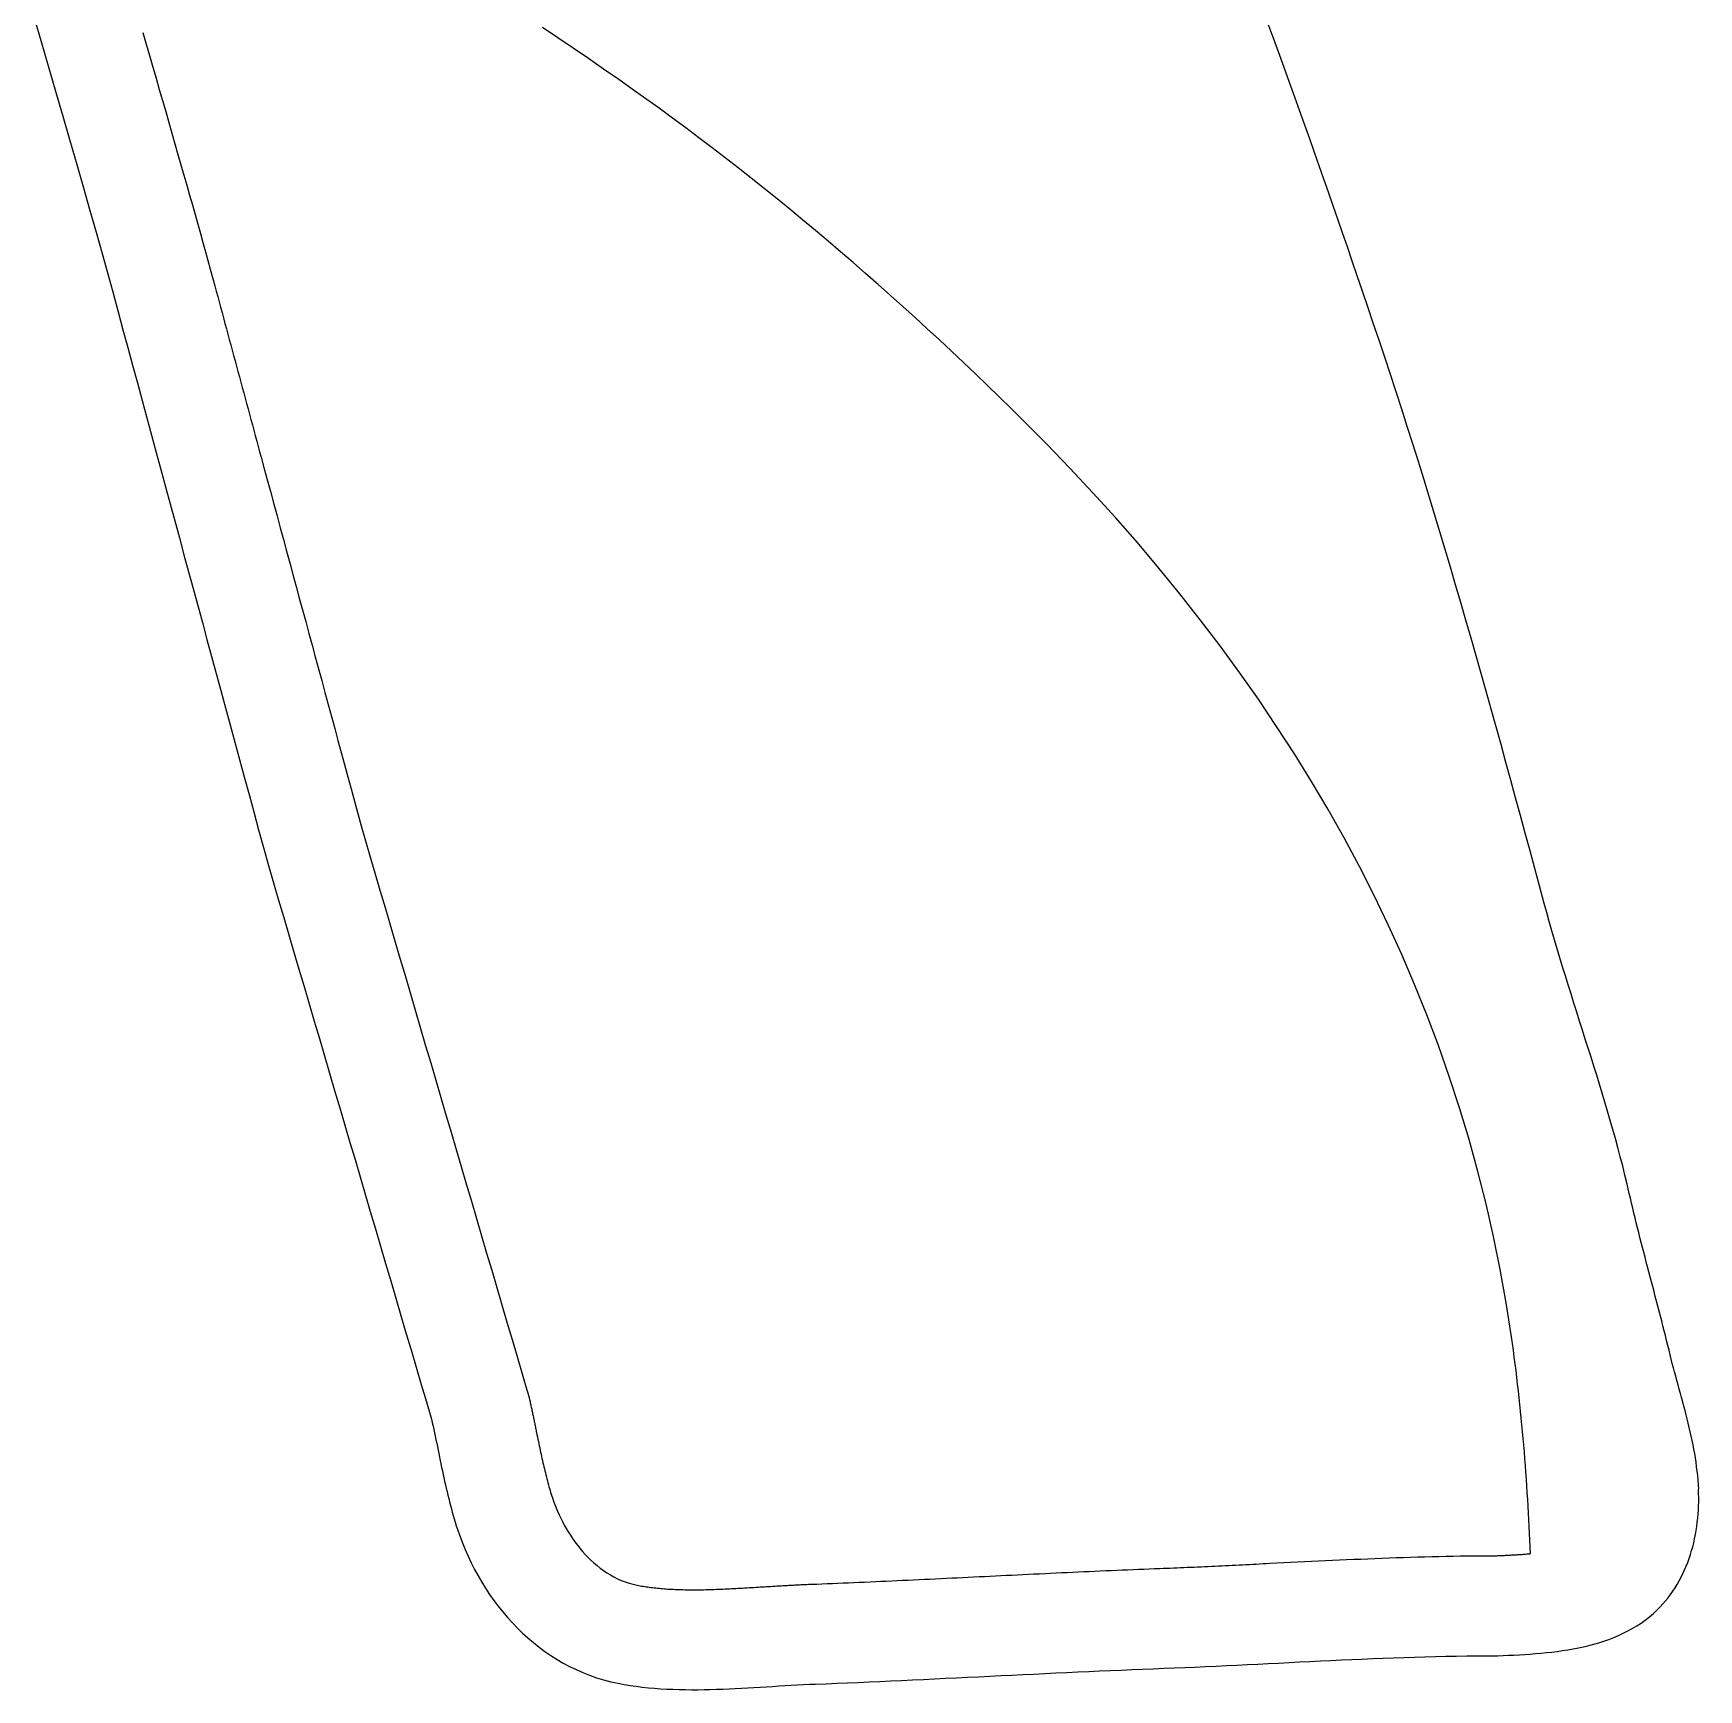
# Model space of a CAD drawing. Header units: metres. Extents: x 30 to 147, y -153 to -82.
# Drawn here: x 115.18 to 146.81, y -152.72 to -121.26 of the extents above; entities that cross this region are included whole.
import ezdxf

# ---------------------------------------------------------------- set-up
doc = ezdxf.new("R2010")
doc.units = ezdxf.units.M

msp = doc.modelspace()

# ---------------------------------------------------------------- linework, layer by layer
for points in [[(115.180618, -120.900444), (115.323366, -121.391172), (115.46459, -121.87682), (115.603782, -122.356372), (115.740434, -122.828558), (115.874292, -123.292108), (116.004848, -123.746006), (116.131594, -124.188728), (116.254276, -124.619258), (116.372386, -125.036326), (116.48567, -125.438662), (116.59362, -125.824996), (116.695728, -126.194312), (116.791486, -126.545086), (116.884196, -126.886462), (116.976144, -127.225552), (117.06733, -127.562356), (117.158008, -127.896874), (117.248178, -128.229614), (117.33784, -128.560322), (117.426994, -128.889506), (117.51564, -129.217166), (117.604032, -129.543556), (117.69217, -129.86893), (117.780054, -130.193288), (117.867684, -130.51663), (117.95506, -130.839464), (118.042436, -131.16179), (118.129558, -131.483862), (118.21668, -131.80568), (118.303802, -132.127498), (118.391178, -132.44957), (118.478554, -132.771896), (118.566184, -133.09473), (118.654068, -133.418072), (118.741952, -133.742176), (118.830344, -134.067296), (118.91899, -134.393686), (119.008144, -134.721346), (119.097552, -135.05053), (119.187468, -135.381238), (119.277892, -135.713724), (119.369078, -136.048242), (119.460772, -136.384792), (119.553228, -136.723628), (119.646446, -137.065004), (119.74322, -137.39368), (119.839994, -137.722356), (119.936768, -138.051032), (120.033542, -138.379708), (120.130316, -138.708384), (120.22709, -139.03706), (120.323864, -139.365736), (120.420638, -139.694412), (120.517412, -140.023088), (120.614186, -140.351764), (120.71096, -140.68044), (120.807734, -141.009116), (120.904508, -141.337792), (121.001282, -141.666468), (121.098056, -141.995144), (121.19483, -142.32382), (121.291604, -142.652496), (121.388378, -142.981172), (121.485152, -143.309848), (121.581926, -143.638524), (121.6787, -143.9672), (121.775474, -144.295876), (121.872248, -144.624552), (121.969022, -144.953228), (122.065796, -145.281904), (122.16257, -145.61058), (122.259344, -145.939256), (122.356118, -146.267932), (122.452892, -146.596608), (122.549666, -146.925284), (122.64644, -147.25396), (122.743214, -147.582636), (122.757946, -147.647406), (122.772424, -147.71243), (122.786648, -147.777454), (122.800618, -147.842732), (122.814588, -147.90801), (122.828304, -147.973542), (122.84202, -148.039074), (122.855482, -148.104606), (122.868944, -148.170392), (122.882406, -148.236178), (122.895868, -148.301964), (122.90933, -148.36775), (122.923046, -148.433536), (122.936762, -148.499322), (122.950732, -148.565108), (122.964702, -148.630894), (122.978926, -148.69668), (122.993404, -148.762212), (123.008136, -148.827744), (123.023122, -148.893276), (123.038362, -148.958808), (123.05411, -149.024086), (123.070112, -149.089364), (123.086622, -149.154388), (123.103386, -149.219412), (123.120658, -149.284182), (123.138438, -149.348952), (123.156726, -149.413468), (123.175522, -149.47773), (123.194826, -149.541738), (123.214892, -149.605746), (123.235466, -149.6695), (123.280678, -149.80031), (123.3297, -149.930104), (123.382278, -150.058628), (123.438412, -150.185628), (123.498102, -150.311104), (123.561348, -150.435056), (123.627896, -150.556976), (123.698, -150.677118), (123.771406, -150.794974), (123.848114, -150.910544), (123.928124, -151.023828), (124.011436, -151.134572), (124.097796, -151.242776), (124.187458, -151.347932), (124.280168, -151.450294), (124.375926, -151.549608), (124.474732, -151.64562), (124.576332, -151.73833), (124.68098, -151.827484), (124.788422, -151.912828), (124.898658, -151.994362), (125.011688, -152.072086), (125.127512, -152.145492), (125.24613, -152.214834), (125.367288, -152.279858), (125.49124, -152.34031), (125.617732, -152.395936), (125.746764, -152.44699), (125.878336, -152.492964), (126.012194, -152.533858), (126.148592, -152.569418), (126.287276, -152.599644), (126.401322, -152.620726), (126.515876, -152.639522), (126.630938, -152.656032), (126.746508, -152.67051), (126.862586, -152.682956), (126.978918, -152.69337), (127.095758, -152.702006), (127.212852, -152.708864), (127.3302, -152.714198), (127.447802, -152.718008), (127.565658, -152.720294), (127.683768, -152.72131), (127.802132, -152.721056), (127.920496, -152.719786), (128.039114, -152.717246), (128.157732, -152.713944), (128.27635, -152.709626), (128.394968, -152.7048), (128.513586, -152.699212), (128.632204, -152.693116), (128.750822, -152.686512), (128.869186, -152.679654), (128.987296, -152.672542), (129.105406, -152.665176), (129.223262, -152.65781), (129.340864, -152.650698), (129.458212, -152.643586), (129.575052, -152.636728), (129.691638, -152.630378), (129.807716, -152.624536), (129.92354, -152.619202), (130.038856, -152.61463), (130.23977, -152.60701), (130.4417, -152.598882), (130.6449, -152.5905), (130.848862, -152.581864), (131.05384, -152.572974), (131.25958, -152.56383), (131.466082, -152.554432), (131.673346, -152.545034), (131.881118, -152.535382), (132.089398, -152.525476), (132.298186, -152.51557), (132.507482, -152.50541), (132.717032, -152.49525), (132.926836, -152.48509), (133.13664, -152.47493), (133.346698, -152.46477), (133.556756, -152.45461), (133.76656, -152.44445), (133.976364, -152.43429), (134.185914, -152.42413), (134.39521, -152.41397), (134.603998, -152.404064), (134.812278, -152.394158), (135.02005, -152.384506), (135.227314, -152.375108), (135.433816, -152.36571), (135.639556, -152.356566), (135.844534, -152.347676), (136.048496, -152.33904), (136.251696, -152.330658), (136.453626, -152.32253), (136.65454, -152.31491), (136.852406, -152.30729), (137.050272, -152.299162), (137.248392, -152.29078), (137.446512, -152.28189), (137.644632, -152.272746), (137.842752, -152.263348), (138.041126, -152.253696), (138.2395, -152.244044), (138.437874, -152.234138), (138.636248, -152.224232), (138.834622, -152.214326), (139.032996, -152.20442), (139.23137, -152.194514), (139.429744, -152.184608), (139.628118, -152.174956), (139.826746, -152.165558), (140.025374, -152.156414), (140.223748, -152.147524), (140.422376, -152.138888), (140.62075, -152.13076), (140.819124, -152.122886), (141.017498, -152.11552), (141.215872, -152.108662), (141.414246, -152.102312), (141.61262, -152.09647), (141.810994, -152.09139), (142.009368, -152.086818), (142.207488, -152.083008), (142.405608, -152.07996), (142.603728, -152.077674), (142.801848, -152.076404), (142.999714, -152.075896), (143.100806, -152.071832), (143.202406, -152.067514), (143.30426, -152.062688), (143.406622, -152.057354), (143.509238, -152.051258), (143.611854, -152.0444), (143.71447, -152.036526), (143.817086, -152.027636), (143.919702, -152.01773), (144.022064, -152.0063), (144.123918, -151.9936), (144.225518, -151.979376), (144.32661, -151.963628), (144.42694, -151.946102), (144.526762, -151.926798), (144.625822, -151.905462), (144.723866, -151.882094), (144.820894, -151.85644), (144.916906, -151.8285), (145.011648, -151.798274), (145.105374, -151.765508), (145.197576, -151.729948), (145.288508, -151.691594), (145.377662, -151.650446), (145.465292, -151.60625), (145.551144, -151.559006), (145.635218, -151.508714), (145.717514, -151.45512), (145.797778, -151.39797), (145.875756, -151.337264), (145.951702, -151.273002), (146.025362, -151.20493), (146.080226, -151.149812), (146.133058, -151.092916), (146.183604, -151.034496), (146.232118, -150.974552), (146.2786, -150.913084), (146.322796, -150.850092), (146.36496, -150.78583), (146.405092, -150.720044), (146.443192, -150.653242), (146.47926, -150.58517), (146.51355, -150.515828), (146.545808, -150.44547), (146.576034, -150.374096), (146.604482, -150.30196), (146.630898, -150.228808), (146.655536, -150.154894), (146.678142, -150.080218), (146.69897, -150.00478), (146.71802, -149.928834), (146.735292, -149.85238), (146.750786, -149.775418), (146.764502, -149.697948), (146.77644, -149.620224), (146.7866, -149.542246), (146.794982, -149.464014), (146.80184, -149.385528), (146.80692, -149.307042), (146.810476, -149.228556), (146.812254, -149.15007), (146.812508, -149.071584), (146.811238, -148.993352), (146.808444, -148.915374)], [(143.615664, -150.1394), (143.610584, -150.010368), (143.60525, -149.881336), (143.599662, -149.752304), (143.593566, -149.623272), (143.587216, -149.49424), (143.580358, -149.365208), (143.573246, -149.236176), (143.565626, -149.107144), (143.557752, -148.978112), (143.54937, -148.84908), (143.540734, -148.720048), (143.53159, -148.591016), (143.521938, -148.461984), (143.512032, -148.332952), (143.501618, -148.204174), (143.490696, -148.075396), (143.47952, -147.946618), (143.467836, -147.81784), (143.455644, -147.689062), (143.443198, -147.560284), (143.430244, -147.431506), (143.416782, -147.302728), (143.402812, -147.17395), (143.388334, -147.045426), (143.373602, -146.916902), (143.358362, -146.788378), (143.342614, -146.659854), (143.326358, -146.53133), (143.309594, -146.402806), (143.292322, -146.274282), (143.274542, -146.145758), (143.256254, -146.017488), (143.156432, -145.375122), (143.04264, -144.739868), (142.915132, -144.111472), (142.773908, -143.489934), (142.619222, -142.875254), (142.451074, -142.267178), (142.269972, -141.665706), (142.075916, -141.070838), (141.868906, -140.482574), (141.649196, -139.90066), (141.41704, -139.325096), (141.172692, -138.755882), (140.916152, -138.193018), (140.647674, -137.63625), (140.367512, -137.085578), (140.075666, -136.541002), (139.77239, -136.002522), (139.457938, -135.469884), (139.132564, -134.943088), (138.796268, -134.422134), (138.44905, -133.906768), (138.091418, -133.397244), (137.723372, -132.893308), (137.345166, -132.39496), (136.9568, -131.901946), (136.558528, -131.414266), (136.150604, -130.93192), (135.733028, -130.454908), (135.306308, -129.98323), (134.87019, -129.516632), (134.425182, -129.055114), (133.971284, -128.598422), (133.74878, -128.378966), (133.52526, -128.160272), (133.30047, -127.942594), (133.07441, -127.725678), (132.847334, -127.509778), (132.618988, -127.294894), (132.389626, -127.080772), (132.158994, -126.867666), (131.927346, -126.655576), (131.694682, -126.444756), (131.460748, -126.234952), (131.225798, -126.026164), (130.989578, -125.818646), (130.752342, -125.612398), (130.51409, -125.40742), (130.274822, -125.203458), (130.034284, -125.000766), (129.79273, -124.799598), (129.55016, -124.5997), (129.306574, -124.401072), (129.061972, -124.203968), (128.8161, -124.008388), (128.569212, -123.814078), (128.321308, -123.621292), (128.072388, -123.43003), (127.822452, -123.240292), (127.5715, -123.052332), (127.319532, -122.865896), (127.066548, -122.680984), (126.812548, -122.49785), (126.557532, -122.316494), (126.301754, -122.136662), (126.012956, -121.93651), (125.723142, -121.737882), (125.432566, -121.540524), (125.141482, -121.344182), (124.84989, -121.148602)], [(146.812254, -148.913596), (146.807428, -148.826728), (146.801078, -148.740368), (146.793458, -148.654516), (146.784314, -148.569426), (146.7739, -148.484844), (146.76247, -148.40077), (146.74977, -148.31695), (146.736054, -148.233638), (146.721322, -148.150834), (146.705574, -148.068284), (146.689064, -147.985988), (146.671538, -147.903946), (146.65325, -147.822158), (146.634454, -147.740624), (146.614896, -147.659344), (146.59483, -147.578064), (146.574256, -147.497038), (146.553174, -147.416012), (146.531838, -147.33524), (146.510248, -147.254468), (146.488404, -147.173696), (146.466306, -147.09267), (146.443954, -147.011644), (146.421602, -146.930618), (146.39925, -146.849338), (146.377152, -146.767804), (146.355054, -146.68627), (146.33321, -146.604482), (146.31162, -146.52244), (146.290284, -146.43989), (146.269456, -146.357086), (146.248882, -146.274028), (146.226276, -146.181318), (146.203416, -146.088354), (146.180302, -145.99539), (146.156934, -145.902426), (146.133312, -145.809462), (146.109436, -145.716498), (146.08556, -145.62328), (146.06143, -145.530062), (146.0373, -145.436844), (146.012916, -145.343626), (145.988532, -145.250408), (145.964148, -145.15719), (145.939764, -145.063972), (145.91538, -144.970754), (145.890996, -144.877536), (145.866612, -144.784318), (145.842228, -144.6911), (145.817844, -144.597882), (145.79346, -144.504664), (145.76933, -144.411446), (145.7452, -144.318228), (145.721324, -144.22501), (145.697702, -144.131792), (145.67408, -144.038574), (145.650712, -143.945356), (145.627598, -143.852138), (145.604738, -143.75892), (145.582132, -143.665956), (145.55978, -143.572992), (145.537936, -143.480028), (145.516346, -143.387064), (145.49501, -143.294354), (145.45437, -143.119348), (145.412206, -142.94485), (145.368772, -142.77086), (145.324068, -142.597124), (145.278094, -142.423896), (145.23085, -142.250922), (145.18259, -142.078202), (145.133314, -141.905736), (145.083022, -141.733524), (145.031968, -141.561566), (144.980152, -141.389862), (144.927828, -141.218158), (144.874996, -141.046708), (144.821656, -140.875258), (144.767808, -140.704062), (144.713706, -140.532866), (144.65935, -140.36167), (144.604994, -140.190474), (144.550638, -140.019278), (144.496282, -139.848082), (144.441926, -139.676886), (144.387824, -139.50569), (144.333976, -139.334494), (144.280636, -139.163044), (144.227804, -138.991594), (144.17548, -138.81989), (144.123918, -138.647932), (144.072864, -138.47572), (144.022826, -138.303254), (143.97355, -138.130534), (143.92529, -137.95756), (143.8783, -137.784332), (143.788892, -137.451846), (143.69923, -137.118598), (143.60906, -136.784588), (143.518382, -136.449816), (143.42745, -136.114536), (143.33601, -135.778748), (143.244062, -135.442452), (143.151606, -135.105648), (143.058642, -134.76859), (142.96517, -134.431278), (142.87119, -134.093712), (142.776448, -133.756146), (142.681198, -133.41858), (142.58544, -133.081014), (142.48892, -132.743448), (142.391892, -132.406136), (142.294102, -132.069078), (142.195804, -131.732274), (142.096744, -131.395724), (141.996922, -131.059682), (141.896592, -130.724148), (141.7955, -130.389122), (141.693646, -130.054604), (141.59103, -129.720848), (141.487652, -129.387854), (141.383512, -129.055876), (141.278356, -128.72466), (141.172438, -128.39446), (141.065758, -128.065276), (140.958316, -127.737362), (140.849858, -127.410464), (140.740638, -127.084836), (140.631672, -126.762256), (140.52677, -126.452122), (140.425424, -126.153418), (140.32738, -125.864874), (140.23213, -125.58522), (140.139166, -125.313186), (140.04798, -125.047502), (139.958318, -124.787152), (139.869672, -124.530612), (139.781534, -124.276612), (139.693396, -124.024136), (139.605004, -123.77166), (139.515596, -123.518168), (139.424918, -123.262136), (139.332462, -123.002548), (139.237974, -122.738134), (139.140946, -122.467624), (139.040616, -122.189748), (138.936984, -121.903236), (138.829288, -121.606818), (138.717274, -121.299224), (138.60018, -120.979184)], [(117.26037, -121.243852), (117.324124, -121.463054), (117.38737, -121.680732), (117.450108, -121.896886), (117.512084, -122.111262), (117.573552, -122.32386), (117.634512, -122.534426), (117.69471, -122.74296), (117.754146, -122.949462), (117.81282, -123.153932), (117.870732, -123.356116), (117.927882, -123.556014), (117.98427, -123.753372), (118.039896, -123.94819), (118.094506, -124.140468), (118.148354, -124.329952), (118.201186, -124.516642), (118.253002, -124.700284), (118.303802, -124.881132), (118.353586, -125.058678), (118.402354, -125.233176), (118.449852, -125.404372), (118.496334, -125.572266), (118.541546, -125.736604), (118.585488, -125.897386), (118.62816, -126.054612), (118.655846, -126.156212), (118.683278, -126.257812), (118.71071, -126.359412), (118.738142, -126.461012), (118.765574, -126.562612), (118.793006, -126.664212), (118.820438, -126.765812), (118.84787, -126.867412), (118.875302, -126.969012), (118.902734, -127.070612), (118.930166, -127.172212), (118.957852, -127.273812), (118.985284, -127.375412), (119.012716, -127.477012), (119.040148, -127.578612), (119.06758, -127.680212), (119.095012, -127.781812), (119.122444, -127.883412), (119.149876, -127.985012), (119.177308, -128.086612), (119.20474, -128.188212), (119.232426, -128.289812), (119.259858, -128.391412), (119.28729, -128.493012), (119.314722, -128.594612), (119.342154, -128.696212), (119.369586, -128.797812), (119.397018, -128.899412), (119.42445, -129.001012), (119.451882, -129.102612), (119.479314, -129.204212), (119.506746, -129.305812), (119.567706, -129.530602), (119.628412, -129.754884), (119.689118, -129.978658), (119.74957, -130.202178), (119.810022, -130.425444), (119.870474, -130.648456), (119.930926, -130.871468), (119.991378, -131.094226), (120.05183, -131.316984), (120.112282, -131.539742), (120.172734, -131.7625), (120.233186, -131.985512), (120.293638, -132.208524), (120.35409, -132.43179), (120.414796, -132.65531), (120.475502, -132.879084), (120.536462, -133.103366), (120.597422, -133.328156), (120.658636, -133.553454), (120.71985, -133.77926), (120.781318, -134.005574), (120.84304, -134.23265), (120.905016, -134.460234), (120.967246, -134.68858), (121.02973, -134.917942), (121.092468, -135.148066), (121.15546, -135.379206), (121.218706, -135.611108), (121.282206, -135.844026), (121.34596, -136.078214), (121.410222, -136.313418), (121.474738, -136.549892), (121.571258, -136.87806), (121.667778, -137.206228), (121.764298, -137.534396), (121.860818, -137.862564), (121.957338, -138.190732), (122.053858, -138.5189), (122.150378, -138.847068), (122.246898, -139.175236), (122.343418, -139.503404), (122.439938, -139.831572), (122.536458, -140.15974), (122.632978, -140.487908), (122.729498, -140.816076), (122.826018, -141.144244), (122.922538, -141.472412), (123.019058, -141.80058), (123.115578, -142.128748), (123.212098, -142.456916), (123.308618, -142.785084), (123.405138, -143.113252), (123.501658, -143.44142), (123.598178, -143.769588), (123.694698, -144.097756), (123.791218, -144.425924), (123.887738, -144.754092), (123.984258, -145.08226), (124.080778, -145.410428), (124.177298, -145.738596), (124.273818, -146.066764), (124.370338, -146.394932), (124.466858, -146.7231), (124.563378, -147.051268), (124.563886, -147.053046), (124.564394, -147.054824), (124.564902, -147.056602), (124.56541, -147.05838), (124.565918, -147.060158), (124.566426, -147.061936), (124.566934, -147.063714), (124.567442, -147.065492), (124.56795, -147.06727), (124.568458, -147.069048), (124.568966, -147.070826), (124.569474, -147.072604), (124.569982, -147.074382), (124.57049, -147.07616), (124.570998, -147.077938), (124.571506, -147.079716), (124.572014, -147.081494), (124.572522, -147.083272), (124.57303, -147.08505), (124.573538, -147.086828), (124.574046, -147.088606), (124.574554, -147.090384), (124.575062, -147.092162), (124.57557, -147.09394), (124.576078, -147.095718), (124.576586, -147.097496), (124.577094, -147.099274), (124.577602, -147.101052), (124.57811, -147.10283), (124.578618, -147.104608), (124.579126, -147.106386), (124.579634, -147.108164), (124.580142, -147.109942), (124.58065, -147.11172), (124.581158, -147.113498), (124.581666, -147.115276), (124.582174, -147.117054), (124.582682, -147.118832), (124.58319, -147.12061), (124.583698, -147.122388), (124.584206, -147.124166), (124.584714, -147.125944), (124.585222, -147.127722), (124.58573, -147.1295), (124.586238, -147.131278), (124.586746, -147.133056), (124.587254, -147.134834), (124.587762, -147.136612), (124.58827, -147.13839), (124.588778, -147.140168), (124.589286, -147.141946), (124.589794, -147.143724), (124.590302, -147.145502), (124.59081, -147.14728), (124.591318, -147.149058), (124.591826, -147.150836), (124.592334, -147.152614), (124.592842, -147.154392), (124.59335, -147.15617), (124.593858, -147.157948), (124.594366, -147.159726), (124.594874, -147.161504), (124.595382, -147.163282), (124.59589, -147.16506), (124.600716, -147.185888), (124.605542, -147.206716), (124.610114, -147.227544), (124.614686, -147.248372), (124.619258, -147.2692), (124.62383, -147.290028), (124.628402, -147.310856), (124.632974, -147.331684), (124.637546, -147.352512), (124.642118, -147.37334), (124.64669, -147.394168), (124.651262, -147.414996), (124.655834, -147.436078), (124.660406, -147.45716), (124.664978, -147.478242), (124.66955, -147.499324), (124.673868, -147.520406), (124.678186, -147.541488), (124.682504, -147.56257), (124.686822, -147.583652), (124.69114, -147.604734), (124.695458, -147.625816), (124.699776, -147.646898), (124.704094, -147.66798), (124.708412, -147.689062), (124.71273, -147.710144), (124.717048, -147.731226), (124.721366, -147.752308), (124.725684, -147.77339), (124.730002, -147.794472), (124.73432, -147.815554), (124.738638, -147.836636), (124.747274, -147.8788), (124.75591, -147.92071), (124.764546, -147.962366), (124.773182, -148.004022), (124.781818, -148.045424), (124.790454, -148.086572), (124.79909, -148.12772), (124.807726, -148.168614), (124.816362, -148.209254), (124.824998, -148.24964), (124.833634, -148.290026), (124.842524, -148.330158), (124.851414, -148.370036), (124.860304, -148.40966), (124.869194, -148.44903), (124.878338, -148.488146), (124.887482, -148.527008), (124.896626, -148.565616), (124.906024, -148.60397), (124.915422, -148.64207), (124.925074, -148.679916), (124.934726, -148.717508), (124.944632, -148.754846), (124.954538, -148.79193), (124.964698, -148.82876), (124.974858, -148.865336), (124.985272, -148.901658), (124.99594, -148.937726), (125.006608, -148.973286), (125.01753, -149.008592), (125.028706, -149.043644), (125.039882, -149.078442), (125.061472, -149.140926), (125.08484, -149.204172), (125.11024, -149.26818), (125.137418, -149.332696), (125.166628, -149.39772), (125.19787, -149.462998), (125.23089, -149.528276), (125.265942, -149.593554), (125.302772, -149.658578), (125.34138, -149.723094), (125.38202, -149.787102), (125.424438, -149.850348), (125.468634, -149.912832), (125.514862, -149.9743), (125.562868, -150.034752), (125.612652, -150.09368), (125.664214, -150.151338), (125.717554, -150.207218), (125.772672, -150.26132), (125.829568, -150.313644), (125.888242, -150.363936), (125.948694, -150.411942), (126.010924, -150.457662), (126.074932, -150.500842), (126.140718, -150.541228), (126.208282, -150.57882), (126.277624, -150.613364), (126.348744, -150.64486), (126.421388, -150.673054), (126.49581, -150.697692), (126.57201, -150.718774), (126.649734, -150.7363), (126.67742, -150.741634), (126.705614, -150.746714), (126.734062, -150.751794), (126.762764, -150.75662), (126.791974, -150.761192), (126.821438, -150.765764), (126.851156, -150.770082), (126.881128, -150.774146), (126.911608, -150.77821), (126.942342, -150.78202), (126.97333, -150.785576), (127.004826, -150.789132), (127.036576, -150.792434), (127.068834, -150.795482), (127.101346, -150.79853), (127.134112, -150.801324), (127.167386, -150.803864), (127.200914, -150.806404), (127.23495, -150.80869), (127.26924, -150.810722), (127.304038, -150.812754), (127.33909, -150.814532), (127.37465, -150.816056), (127.410464, -150.81758), (127.446786, -150.81885), (127.483616, -150.819866), (127.5207, -150.820882), (127.558292, -150.821644), (127.596138, -150.822152), (127.634492, -150.82266), (127.673354, -150.822914), (127.71247, -150.822914), (127.752094, -150.822914), (127.791718, -150.82266), (127.831596, -150.822406), (127.871474, -150.821898), (127.911606, -150.821136), (127.951738, -150.820374), (127.992124, -150.819358), (128.03251, -150.818342), (128.072896, -150.817072), (128.113536, -150.815802), (128.154176, -150.814278), (128.19507, -150.812754), (128.235964, -150.81123), (128.277112, -150.809452), (128.31826, -150.807674), (128.359662, -150.805642), (128.401064, -150.80361), (128.44272, -150.801578), (128.484376, -150.799546), (128.526286, -150.79726), (128.568196, -150.794974), (128.61036, -150.792688), (128.652524, -150.790402), (128.694942, -150.787862), (128.73736, -150.785322), (128.780032, -150.782782), (128.822958, -150.780242), (128.865884, -150.777702), (128.909064, -150.775162), (128.952244, -150.772622), (128.995678, -150.769828), (129.039112, -150.767034), (129.068322, -150.765256), (129.097532, -150.763478), (129.126742, -150.7617), (129.155698, -150.759922), (129.184654, -150.758144), (129.21361, -150.756366), (129.242566, -150.754588), (129.271522, -150.75281), (129.300478, -150.751032), (129.329434, -150.749254), (129.35839, -150.747476), (129.387346, -150.745698), (129.416302, -150.74392), (129.445258, -150.742142), (129.474214, -150.740618), (129.50317, -150.739094), (129.531872, -150.73757), (129.560574, -150.736046), (129.589276, -150.734522), (129.617978, -150.732998), (129.64668, -150.731474), (129.675382, -150.72995), (129.704084, -150.728426), (129.732786, -150.727156), (129.761488, -150.725886), (129.79019, -150.724616), (129.818892, -150.723346), (129.84734, -150.722076), (129.875788, -150.720806), (129.904236, -150.719536), (129.932684, -150.71852), (129.961132, -150.717504), (130.060446, -150.713694), (130.160268, -150.709884), (130.260344, -150.70582), (130.360928, -150.701756), (130.461766, -150.697692), (130.562858, -150.693628), (130.664458, -150.68931), (130.766312, -150.684992), (130.86842, -150.680674), (130.970782, -150.676102), (131.073398, -150.67153), (131.176268, -150.666958), (131.279392, -150.662386), (131.382516, -150.657814), (131.485894, -150.652988), (131.589272, -150.648162), (131.692904, -150.643336), (131.796536, -150.63851), (131.900168, -150.633684), (132.004054, -150.628858), (132.10794, -150.624032), (132.211826, -150.618952), (132.315712, -150.613872), (132.419598, -150.608792), (132.52323, -150.603712), (132.626862, -150.598632), (132.730494, -150.593552), (132.833872, -150.588472), (132.93725, -150.583392), (133.040374, -150.578312), (133.143244, -150.573232), (133.246114, -150.568152), (133.35, -150.563072), (133.45414, -150.557992), (133.558534, -150.552912), (133.662928, -150.547832), (133.767576, -150.542752), (133.872224, -150.537672), (133.977126, -150.532592), (134.082028, -150.527512), (134.18693, -150.522432), (134.292086, -150.517352), (134.397242, -150.512272), (134.502398, -150.507192), (134.607554, -150.502112), (134.71271, -150.497286), (134.817866, -150.49246), (134.922768, -150.487634), (135.02767, -150.482808), (135.132572, -150.477982), (135.23722, -150.473156), (135.341868, -150.468584), (135.446262, -150.464012), (135.550402, -150.45944), (135.654288, -150.454868), (135.758174, -150.450296), (135.861806, -150.445978), (135.965184, -150.44166), (136.068308, -150.437342), (136.171178, -150.433278), (136.27354, -150.429214), (136.375648, -150.42515), (136.477502, -150.421086), (136.578848, -150.417276), (136.643618, -150.414736), (136.708388, -150.412196), (136.773412, -150.409656), (136.838436, -150.407116), (136.903714, -150.404576), (136.968992, -150.401782), (137.03427, -150.398988), (137.099548, -150.396194), (137.16508, -150.3934), (137.230612, -150.390606), (137.296144, -150.387558), (137.361676, -150.38451), (137.427208, -150.381462), (137.49274, -150.378414), (137.558272, -150.375366), (137.623804, -150.372318), (137.689336, -150.36927), (137.754868, -150.366222), (137.8204, -150.363174), (137.885932, -150.360126), (137.951464, -150.356824), (138.016742, -150.353522), (138.08202, -150.35022), (138.147298, -150.346918), (138.212576, -150.343616), (138.2776, -150.340314), (138.342624, -150.337012), (138.407648, -150.33371), (138.472418, -150.330408), (138.537188, -150.327106), (138.601704, -150.323804), (138.66622, -150.320502), (138.797792, -150.313898), (138.929618, -150.307294), (139.061698, -150.30069), (139.194032, -150.294086), (139.32662, -150.287482), (139.459462, -150.281132), (139.592304, -150.274782), (139.7254, -150.268432), (139.85875, -150.262336), (139.992354, -150.25624), (140.126212, -150.250144), (140.26007, -150.244302), (140.394182, -150.238714), (140.528294, -150.233126), (140.66266, -150.227792), (140.79728, -150.222712), (140.9319, -150.217632), (141.066774, -150.212806), (141.201648, -150.208234), (141.336522, -150.203916), (141.47165, -150.199852), (141.606778, -150.196042), (141.741906, -150.192486), (141.877288, -150.189184), (142.01267, -150.18639), (142.148052, -150.18385), (142.283434, -150.181564), (142.418816, -150.179786), (142.554198, -150.178262), (142.68958, -150.177246), (142.824962, -150.176484), (142.960344, -150.17623), (142.977616, -150.175468), (142.995142, -150.174706), (143.012922, -150.173944), (143.030956, -150.173182), (143.049244, -150.17242), (143.067786, -150.171658), (143.086582, -150.170896), (143.105632, -150.170134), (143.124936, -150.169372), (143.144494, -150.168356), (143.164306, -150.16734), (143.184372, -150.166324), (143.204438, -150.165308), (143.224758, -150.164292), (143.245332, -150.163276), (143.265906, -150.16226), (143.286734, -150.16099), (143.307816, -150.15972), (143.328898, -150.15845), (143.350234, -150.15718), (143.37157, -150.15591), (143.39316, -150.15464), (143.41475, -150.153116), (143.43634, -150.151592), (143.458184, -150.150068), (143.480028, -150.148544), (143.501872, -150.14702), (143.52397, -150.145242), (143.546068, -150.143464), (143.568166, -150.141686), (143.590264, -150.139908), (143.612362, -150.137876)]]:
    msp.add_lwpolyline(points)

doc.saveas('drawing.dxf')
